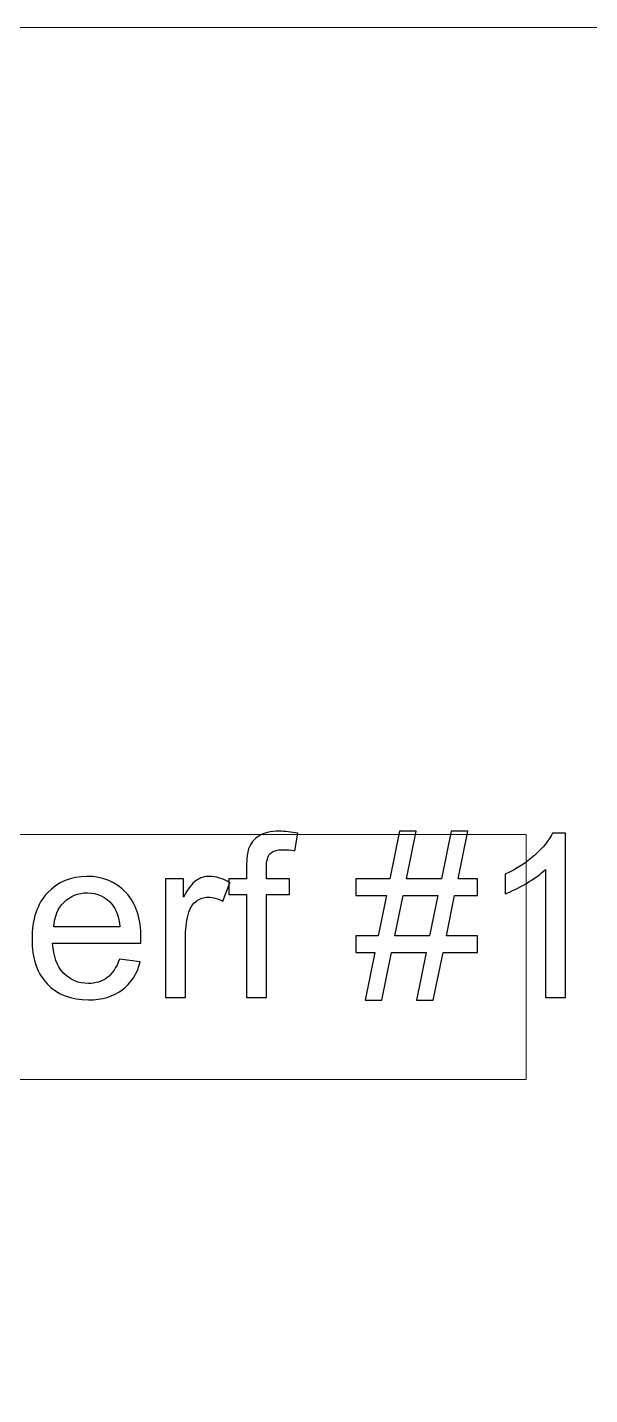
# Model space of a CAD drawing. Header units: centimetres. Extents: x -29.7 to 21.6, y -14.4 to 13.7.
# Drawn here: x -13.052 to -11.621, y 10.215 to 13.695 of the extents above; entities that cross this region are included whole.
import ezdxf

# ---------------------------------------------------------------- set-up
doc = ezdxf.new("R2010")
doc.units = ezdxf.units.CM
doc.header["$MEASUREMENT"] = 0
doc.layers.add('Layer 1', color=7, linetype='Continuous')

msp = doc.modelspace()

# ---------------------------------------------------------------- linework, layer by layer
at = {"layer": 'Layer 1', "color": 1, "lineweight": 9}
for points, knots in [([(-19.25462, 9.70732), (-19.25462, 9.70732), (-19.25462, 13.6953), (-19.25462, 13.6953), (-19.25462, 13.6953), (-19.25462, 13.6953), (-9.28467, 13.6953), (-9.28467, 13.6953), (-9.28467, 13.6953), (-9.28467, 13.6953), (-9.28467, 9.70732), (-9.28467, 9.70732)], [0, 0, 0, 0, 0.25, 0.25, 0.25, 0.25, 0.5, 0.5, 0.5, 0.5, 1, 1, 1, 1]), ([(-11.78289, 11.01684), (-11.78289, 11.01684), (-16.25853, 11.01684), (-16.25853, 11.01684), (-16.25853, 11.01684), (-16.25853, 11.01684), (-16.25853, 11.64086), (-16.25853, 11.64086), (-16.25853, 11.64086), (-16.25853, 11.64086), (-11.78289, 11.64086), (-11.78289, 11.64086), (-11.78289, 11.64086), (-11.78289, 11.64086), (-11.78289, 11.01684), (-11.78289, 11.01684)], [0, 0, 0, 0, 0.2, 0.2, 0.2, 0.2, 0.4, 0.4, 0.4, 0.4, 0.6, 0.6, 0.6, 0.6, 1, 1, 1, 1]), ([(-11.78289, 11.01684), (-11.78289, 11.01684), (-16.25853, 11.01684), (-16.25853, 11.01684), (-16.25853, 11.01684), (-16.25853, 11.01684), (-16.25853, 11.64086), (-16.25853, 11.64086), (-16.25853, 11.64086), (-16.25853, 11.64086), (-11.78289, 11.64086), (-11.78289, 11.64086), (-11.78289, 11.64086), (-11.78289, 11.64086), (-11.78289, 11.01684), (-11.78289, 11.01684)], [0, 0, 0, 0, 0.2, 0.2, 0.2, 0.2, 0.4, 0.4, 0.4, 0.4, 0.6, 0.6, 0.6, 0.6, 1, 1, 1, 1]), ([(-12.49425, 11.22593), (-12.49425, 11.22593), (-12.49425, 11.48802), (-12.49425, 11.48802), (-12.49425, 11.48802), (-12.49425, 11.48802), (-12.53958, 11.48802), (-12.53958, 11.48802), (-12.53958, 11.48802), (-12.53958, 11.48802), (-12.53958, 11.52753), (-12.53958, 11.52753), (-12.53958, 11.52753), (-12.53958, 11.52753), (-12.49425, 11.52753), (-12.49425, 11.52753), (-12.49425, 11.52753), (-12.49425, 11.52753), (-12.49425, 11.55949), (-12.49425, 11.55949), (-12.49425, 11.55949), (-12.49425, 11.57974), (-12.49251, 11.59475), (-12.48893, 11.60453), (-12.48893, 11.60453), (-12.48399, 11.6177), (-12.47546, 11.62845), (-12.46307, 11.63668), (-12.46307, 11.63668), (-12.45077, 11.64492), (-12.43343, 11.64899), (-12.41115, 11.64899), (-12.41115, 11.64899), (-12.39672, 11.64899), (-12.38084, 11.64724), (-12.3634, 11.64385), (-12.3634, 11.64385), (-12.3634, 11.64385), (-12.37106, 11.59911), (-12.37106, 11.59911), (-12.37106, 11.59911), (-12.38171, 11.60095), (-12.39168, 11.60191), (-12.40118, 11.60191), (-12.40118, 11.60191), (-12.41667, 11.60191), (-12.42762, 11.59862), (-12.43411, 11.59204), (-12.43411, 11.59204), (-12.4405, 11.58545), (-12.4437, 11.57315), (-12.4437, 11.55513), (-12.4437, 11.55513), (-12.4437, 11.55513), (-12.4437, 11.52753), (-12.4437, 11.52753), (-12.4437, 11.52753), (-12.4437, 11.52753), (-12.385, 11.52753), (-12.385, 11.52753), (-12.385, 11.52753), (-12.385, 11.52753), (-12.385, 11.48802), (-12.385, 11.48802), (-12.385, 11.48802), (-12.385, 11.48802), (-12.44311, 11.48802), (-12.44311, 11.48802), (-12.44311, 11.48802), (-12.44311, 11.48802), (-12.44311, 11.22593), (-12.44311, 11.22593), (-12.44311, 11.22593), (-12.44311, 11.22593), (-12.49425, 11.22593), (-12.49425, 11.22593)], [0, 0, 0, 0, 0.05, 0.05, 0.05, 0.05, 0.1, 0.1, 0.1, 0.1, 0.15, 0.15, 0.15, 0.15, 0.2, 0.2, 0.2, 0.2, 0.25, 0.25, 0.25, 0.25, 0.3, 0.3, 0.3, 0.3, 0.35, 0.35, 0.35, 0.35, 0.4, 0.4, 0.4, 0.4, 0.45, 0.45, 0.45, 0.45, 0.5, 0.5, 0.5, 0.5, 0.55, 0.55, 0.55, 0.55, 0.6, 0.6, 0.6, 0.6, 0.65, 0.65, 0.65, 0.65, 0.7, 0.7, 0.7, 0.7, 0.75, 0.75, 0.75, 0.75, 0.8, 0.8, 0.8, 0.8, 0.85, 0.85, 0.85, 0.85, 0.9, 0.9, 0.9, 0.9, 1, 1, 1, 1]), ([(-12.19285, 11.21896), (-12.19285, 11.21896), (-12.16816, 11.33983), (-12.16816, 11.33983), (-12.16816, 11.33983), (-12.16816, 11.33983), (-12.2161, 11.33983), (-12.2161, 11.33983), (-12.2161, 11.33983), (-12.2161, 11.33983), (-12.2161, 11.38225), (-12.2161, 11.38225), (-12.2161, 11.38225), (-12.2161, 11.38225), (-12.15954, 11.38225), (-12.15954, 11.38225), (-12.15954, 11.38225), (-12.15954, 11.38225), (-12.13852, 11.48511), (-12.13852, 11.48511), (-12.13852, 11.48511), (-12.13852, 11.48511), (-12.2161, 11.48511), (-12.2161, 11.48511), (-12.2161, 11.48511), (-12.2161, 11.48511), (-12.2161, 11.52753), (-12.2161, 11.52753), (-12.2161, 11.52753), (-12.2161, 11.52753), (-12.1299, 11.52753), (-12.1299, 11.52753), (-12.1299, 11.52753), (-12.1299, 11.52753), (-12.1051, 11.64899), (-12.1051, 11.64899), (-12.1051, 11.64899), (-12.1051, 11.64899), (-12.06249, 11.64899), (-12.06249, 11.64899), (-12.06249, 11.64899), (-12.06249, 11.64899), (-12.08728, 11.52753), (-12.08728, 11.52753), (-12.08728, 11.52753), (-12.08728, 11.52753), (-11.99866, 11.52753), (-11.99866, 11.52753), (-11.99866, 11.52753), (-11.99866, 11.52753), (-11.97387, 11.64899), (-11.97387, 11.64899), (-11.97387, 11.64899), (-11.97387, 11.64899), (-11.93135, 11.64899), (-11.93135, 11.64899), (-11.93135, 11.64899), (-11.93135, 11.64899), (-11.95614, 11.52753), (-11.95614, 11.52753), (-11.95614, 11.52753), (-11.95614, 11.52753), (-11.90694, 11.52753), (-11.90694, 11.52753), (-11.90694, 11.52753), (-11.90694, 11.52753), (-11.90694, 11.48511), (-11.90694, 11.48511), (-11.90694, 11.48511), (-11.90694, 11.48511), (-11.96476, 11.48511), (-11.96476, 11.48511), (-11.96476, 11.48511), (-11.96476, 11.48511), (-11.98578, 11.38225), (-11.98578, 11.38225), (-11.98578, 11.38225), (-11.98578, 11.38225), (-11.90694, 11.38225), (-11.90694, 11.38225), (-11.90694, 11.38225), (-11.90694, 11.38225), (-11.90694, 11.33983), (-11.90694, 11.33983), (-11.90694, 11.33983), (-11.90694, 11.33983), (-11.9944, 11.33983), (-11.9944, 11.33983), (-11.9944, 11.33983), (-11.9944, 11.33983), (-12.0191, 11.21896), (-12.0191, 11.21896), (-12.0191, 11.21896), (-12.0191, 11.21896), (-12.06171, 11.21896), (-12.06171, 11.21896), (-12.06171, 11.21896), (-12.06171, 11.21896), (-12.03702, 11.33983), (-12.03702, 11.33983), (-12.03702, 11.33983), (-12.03702, 11.33983), (-12.12564, 11.33983), (-12.12564, 11.33983), (-12.12564, 11.33983), (-12.12564, 11.33983), (-12.15034, 11.21896), (-12.15034, 11.21896), (-12.15034, 11.21896), (-12.15034, 11.21896), (-12.19285, 11.21896), (-12.19285, 11.21896)], [0, 0, 0, 0, 0.0344828, 0.0344828, 0.0344828, 0.0344828, 0.0689655, 0.0689655, 0.0689655, 0.0689655, 0.1034483, 0.1034483, 0.1034483, 0.1034483, 0.137931, 0.137931, 0.137931, 0.137931, 0.1724138, 0.1724138, 0.1724138, 0.1724138, 0.2068966, 0.2068966, 0.2068966, 0.2068966, 0.2413793, 0.2413793, 0.2413793, 0.2413793, 0.2758621, 0.2758621, 0.2758621, 0.2758621, 0.3103448, 0.3103448, 0.3103448, 0.3103448, 0.3448276, 0.3448276, 0.3448276, 0.3448276, 0.3793103, 0.3793103, 0.3793103, 0.3793103, 0.4137931, 0.4137931, 0.4137931, 0.4137931, 0.4482759, 0.4482759, 0.4482759, 0.4482759, 0.4827586, 0.4827586, 0.4827586, 0.4827586, 0.5172414, 0.5172414, 0.5172414, 0.5172414, 0.5517241, 0.5517241, 0.5517241, 0.5517241, 0.5862069, 0.5862069, 0.5862069, 0.5862069, 0.6206897, 0.6206897, 0.6206897, 0.6206897, 0.6551724, 0.6551724, 0.6551724, 0.6551724, 0.6896552, 0.6896552, 0.6896552, 0.6896552, 0.7241379, 0.7241379, 0.7241379, 0.7241379, 0.7586207, 0.7586207, 0.7586207, 0.7586207, 0.7931034, 0.7931034, 0.7931034, 0.7931034, 0.8275862, 0.8275862, 0.8275862, 0.8275862, 0.862069, 0.862069, 0.862069, 0.862069, 0.8965517, 0.8965517, 0.8965517, 0.8965517, 0.9310345, 0.9310345, 0.9310345, 0.9310345, 1, 1, 1, 1]), ([(-11.68253, 11.22593), (-11.68253, 11.22593), (-11.73367, 11.22593), (-11.73367, 11.22593), (-11.73367, 11.22593), (-11.73367, 11.22593), (-11.73367, 11.55155), (-11.73367, 11.55155), (-11.73367, 11.55155), (-11.74597, 11.53973), (-11.76215, 11.52802), (-11.7821, 11.5163), (-11.7821, 11.5163), (-11.80205, 11.50458), (-11.82007, 11.49576), (-11.83595, 11.48995), (-11.83595, 11.48995), (-11.83595, 11.48995), (-11.83595, 11.53935), (-11.83595, 11.53935), (-11.83595, 11.53935), (-11.80738, 11.55271), (-11.78239, 11.56898), (-11.76098, 11.58816), (-11.76098, 11.58816), (-11.73958, 11.60724), (-11.72437, 11.62574), (-11.71546, 11.64376), (-11.71546, 11.64376), (-11.71546, 11.64376), (-11.68253, 11.64376), (-11.68253, 11.64376), (-11.68253, 11.64376), (-11.68253, 11.64376), (-11.68253, 11.22593), (-11.68253, 11.22593)], [0, 0, 0, 0, 0.1, 0.1, 0.1, 0.1, 0.2, 0.2, 0.2, 0.2, 0.3, 0.3, 0.3, 0.3, 0.4, 0.4, 0.4, 0.4, 0.5, 0.5, 0.5, 0.5, 0.6, 0.6, 0.6, 0.6, 0.7, 0.7, 0.7, 0.7, 0.8, 0.8, 0.8, 0.8, 1, 1, 1, 1]), ([(-12.81745, 11.32356), (-12.81745, 11.32356), (-12.76457, 11.31658), (-12.76457, 11.31658), (-12.76457, 11.31658), (-12.7728, 11.28588), (-12.7882, 11.26196), (-12.81067, 11.24501), (-12.81067, 11.24501), (-12.83314, 11.22806), (-12.86181, 11.21954), (-12.89677, 11.21954), (-12.89677, 11.21954), (-12.94074, 11.21954), (-12.97561, 11.2331), (-13.00137, 11.26022), (-13.00137, 11.26022), (-13.02714, 11.28724), (-13.04002, 11.3253), (-13.04002, 11.37421), (-13.04002, 11.37421), (-13.04002, 11.42477), (-13.02704, 11.46409), (-13.00099, 11.49199), (-13.00099, 11.49199), (-12.97493, 11.51998), (-12.94113, 11.53392), (-12.89958, 11.53392), (-12.89958, 11.53392), (-12.85939, 11.53392), (-12.82655, 11.52027), (-12.80108, 11.49286), (-12.80108, 11.49286), (-12.77561, 11.46545), (-12.76282, 11.4269), (-12.76282, 11.37721), (-12.76282, 11.37721), (-12.76282, 11.37421), (-12.76292, 11.36966), (-12.76311, 11.36366), (-12.76311, 11.36366), (-12.76311, 11.36366), (-12.98772, 11.36366), (-12.98772, 11.36366), (-12.98772, 11.36366), (-12.98578, 11.33063), (-12.97648, 11.30525), (-12.95963, 11.28772), (-12.95963, 11.28772), (-12.94287, 11.27019), (-12.92186, 11.26138), (-12.89677, 11.26138), (-12.89677, 11.26138), (-12.87808, 11.26138), (-12.8621, 11.26632), (-12.84893, 11.2762), (-12.84893, 11.2762), (-12.83566, 11.28608), (-12.8252, 11.30186), (-12.81745, 11.32356)], [0, 0, 0, 0, 0.0625, 0.0625, 0.0625, 0.0625, 0.125, 0.125, 0.125, 0.125, 0.1875, 0.1875, 0.1875, 0.1875, 0.25, 0.25, 0.25, 0.25, 0.3125, 0.3125, 0.3125, 0.3125, 0.375, 0.375, 0.375, 0.375, 0.4375, 0.4375, 0.4375, 0.4375, 0.5, 0.5, 0.5, 0.5, 0.5625, 0.5625, 0.5625, 0.5625, 0.625, 0.625, 0.625, 0.625, 0.6875, 0.6875, 0.6875, 0.6875, 0.75, 0.75, 0.75, 0.75, 0.8125, 0.8125, 0.8125, 0.8125, 0.875, 0.875, 0.875, 0.875, 1, 1, 1, 1]), ([(-12.70055, 11.22593), (-12.70055, 11.22593), (-12.70055, 11.52753), (-12.70055, 11.52753), (-12.70055, 11.52753), (-12.70055, 11.52753), (-12.65464, 11.52753), (-12.65464, 11.52753), (-12.65464, 11.52753), (-12.65464, 11.52753), (-12.65464, 11.48133), (-12.65464, 11.48133), (-12.65464, 11.48133), (-12.64292, 11.50274), (-12.63207, 11.51688), (-12.6221, 11.52366), (-12.6221, 11.52366), (-12.61212, 11.53053), (-12.60118, 11.53392), (-12.58926, 11.53392), (-12.58926, 11.53392), (-12.57202, 11.53392), (-12.55449, 11.5285), (-12.53667, 11.51775), (-12.53667, 11.51775), (-12.53667, 11.51775), (-12.55488, 11.47058), (-12.55488, 11.47058), (-12.55488, 11.47058), (-12.56728, 11.47755), (-12.57967, 11.48104), (-12.59207, 11.48104), (-12.59207, 11.48104), (-12.60321, 11.48104), (-12.61319, 11.47765), (-12.622, 11.47097), (-12.622, 11.47097), (-12.63081, 11.46429), (-12.63711, 11.45499), (-12.64089, 11.44308), (-12.64089, 11.44308), (-12.6466, 11.42496), (-12.64941, 11.40511), (-12.64941, 11.38351), (-12.64941, 11.38351), (-12.64941, 11.38351), (-12.64941, 11.22593), (-12.64941, 11.22593), (-12.64941, 11.22593), (-12.64941, 11.22593), (-12.70055, 11.22593), (-12.70055, 11.22593)], [0, 0, 0, 0, 0.0714286, 0.0714286, 0.0714286, 0.0714286, 0.1428571, 0.1428571, 0.1428571, 0.1428571, 0.2142857, 0.2142857, 0.2142857, 0.2142857, 0.2857143, 0.2857143, 0.2857143, 0.2857143, 0.3571429, 0.3571429, 0.3571429, 0.3571429, 0.4285714, 0.4285714, 0.4285714, 0.4285714, 0.5, 0.5, 0.5, 0.5, 0.5714286, 0.5714286, 0.5714286, 0.5714286, 0.6428571, 0.6428571, 0.6428571, 0.6428571, 0.7142857, 0.7142857, 0.7142857, 0.7142857, 0.7857143, 0.7857143, 0.7857143, 0.7857143, 0.8571429, 0.8571429, 0.8571429, 0.8571429, 1, 1, 1, 1]), ([(-12.98481, 11.4055), (-12.98481, 11.4055), (-12.81687, 11.4055), (-12.81687, 11.4055), (-12.81687, 11.4055), (-12.8191, 11.43087), (-12.82559, 11.44985), (-12.83614, 11.46254), (-12.83614, 11.46254), (-12.85232, 11.4822), (-12.87343, 11.49208), (-12.89929, 11.49208), (-12.89929, 11.49208), (-12.92273, 11.49208), (-12.94239, 11.48424), (-12.95837, 11.46855), (-12.95837, 11.46855), (-12.97426, 11.45286), (-12.98307, 11.43184), (-12.98481, 11.4055)], [0, 0, 0, 0, 0.1666667, 0.1666667, 0.1666667, 0.1666667, 0.3333333, 0.3333333, 0.3333333, 0.3333333, 0.5, 0.5, 0.5, 0.5, 0.6666667, 0.6666667, 0.6666667, 0.6666667, 1, 1, 1, 1]), ([(-12.11702, 11.38225), (-12.11702, 11.38225), (-12.0284, 11.38225), (-12.0284, 11.38225), (-12.0284, 11.38225), (-12.0284, 11.38225), (-12.00738, 11.48511), (-12.00738, 11.48511), (-12.00738, 11.48511), (-12.00738, 11.48511), (-12.096, 11.48511), (-12.096, 11.48511), (-12.096, 11.48511), (-12.096, 11.48511), (-12.11702, 11.38225), (-12.11702, 11.38225)], [0, 0, 0, 0, 0.2, 0.2, 0.2, 0.2, 0.4, 0.4, 0.4, 0.4, 0.6, 0.6, 0.6, 0.6, 1, 1, 1, 1])]:
    msp.add_open_spline(points, degree=3, knots=knots, dxfattribs=at)
at = {"layer": 'Layer 1', "color": 250}
for points, knots in [([(-12.49425, 11.22593), (-12.49425, 11.22593), (-12.49425, 11.48802), (-12.49425, 11.48802), (-12.49425, 11.48802), (-12.49425, 11.48802), (-12.53958, 11.48802), (-12.53958, 11.48802), (-12.53958, 11.48802), (-12.53958, 11.48802), (-12.53958, 11.52753), (-12.53958, 11.52753), (-12.53958, 11.52753), (-12.53958, 11.52753), (-12.49425, 11.52753), (-12.49425, 11.52753), (-12.49425, 11.52753), (-12.49425, 11.52753), (-12.49425, 11.55949), (-12.49425, 11.55949), (-12.49425, 11.55949), (-12.49425, 11.57974), (-12.49251, 11.59475), (-12.48893, 11.60453), (-12.48893, 11.60453), (-12.48399, 11.6177), (-12.47546, 11.62845), (-12.46307, 11.63668), (-12.46307, 11.63668), (-12.45077, 11.64492), (-12.43343, 11.64899), (-12.41115, 11.64899), (-12.41115, 11.64899), (-12.39672, 11.64899), (-12.38084, 11.64724), (-12.3634, 11.64385), (-12.3634, 11.64385), (-12.3634, 11.64385), (-12.37106, 11.59911), (-12.37106, 11.59911), (-12.37106, 11.59911), (-12.38171, 11.60095), (-12.39168, 11.60191), (-12.40118, 11.60191), (-12.40118, 11.60191), (-12.41667, 11.60191), (-12.42762, 11.59862), (-12.43411, 11.59204), (-12.43411, 11.59204), (-12.4405, 11.58545), (-12.4437, 11.57315), (-12.4437, 11.55513), (-12.4437, 11.55513), (-12.4437, 11.55513), (-12.4437, 11.52753), (-12.4437, 11.52753), (-12.4437, 11.52753), (-12.4437, 11.52753), (-12.385, 11.52753), (-12.385, 11.52753), (-12.385, 11.52753), (-12.385, 11.52753), (-12.385, 11.48802), (-12.385, 11.48802), (-12.385, 11.48802), (-12.385, 11.48802), (-12.44311, 11.48802), (-12.44311, 11.48802), (-12.44311, 11.48802), (-12.44311, 11.48802), (-12.44311, 11.22593), (-12.44311, 11.22593), (-12.44311, 11.22593), (-12.44311, 11.22593), (-12.49425, 11.22593), (-12.49425, 11.22593)], [0, 0, 0, 0, 0.05, 0.05, 0.05, 0.05, 0.1, 0.1, 0.1, 0.1, 0.15, 0.15, 0.15, 0.15, 0.2, 0.2, 0.2, 0.2, 0.25, 0.25, 0.25, 0.25, 0.3, 0.3, 0.3, 0.3, 0.35, 0.35, 0.35, 0.35, 0.4, 0.4, 0.4, 0.4, 0.45, 0.45, 0.45, 0.45, 0.5, 0.5, 0.5, 0.5, 0.55, 0.55, 0.55, 0.55, 0.6, 0.6, 0.6, 0.6, 0.65, 0.65, 0.65, 0.65, 0.7, 0.7, 0.7, 0.7, 0.75, 0.75, 0.75, 0.75, 0.8, 0.8, 0.8, 0.8, 0.85, 0.85, 0.85, 0.85, 0.9, 0.9, 0.9, 0.9, 1, 1, 1, 1]), ([(-12.19285, 11.21896), (-12.19285, 11.21896), (-12.16816, 11.33983), (-12.16816, 11.33983), (-12.16816, 11.33983), (-12.16816, 11.33983), (-12.2161, 11.33983), (-12.2161, 11.33983), (-12.2161, 11.33983), (-12.2161, 11.33983), (-12.2161, 11.38225), (-12.2161, 11.38225), (-12.2161, 11.38225), (-12.2161, 11.38225), (-12.15954, 11.38225), (-12.15954, 11.38225), (-12.15954, 11.38225), (-12.15954, 11.38225), (-12.13852, 11.48511), (-12.13852, 11.48511), (-12.13852, 11.48511), (-12.13852, 11.48511), (-12.2161, 11.48511), (-12.2161, 11.48511), (-12.2161, 11.48511), (-12.2161, 11.48511), (-12.2161, 11.52753), (-12.2161, 11.52753), (-12.2161, 11.52753), (-12.2161, 11.52753), (-12.1299, 11.52753), (-12.1299, 11.52753), (-12.1299, 11.52753), (-12.1299, 11.52753), (-12.1051, 11.64899), (-12.1051, 11.64899), (-12.1051, 11.64899), (-12.1051, 11.64899), (-12.06249, 11.64899), (-12.06249, 11.64899), (-12.06249, 11.64899), (-12.06249, 11.64899), (-12.08728, 11.52753), (-12.08728, 11.52753), (-12.08728, 11.52753), (-12.08728, 11.52753), (-11.99866, 11.52753), (-11.99866, 11.52753), (-11.99866, 11.52753), (-11.99866, 11.52753), (-11.97387, 11.64899), (-11.97387, 11.64899), (-11.97387, 11.64899), (-11.97387, 11.64899), (-11.93135, 11.64899), (-11.93135, 11.64899), (-11.93135, 11.64899), (-11.93135, 11.64899), (-11.95614, 11.52753), (-11.95614, 11.52753), (-11.95614, 11.52753), (-11.95614, 11.52753), (-11.90694, 11.52753), (-11.90694, 11.52753), (-11.90694, 11.52753), (-11.90694, 11.52753), (-11.90694, 11.48511), (-11.90694, 11.48511), (-11.90694, 11.48511), (-11.90694, 11.48511), (-11.96476, 11.48511), (-11.96476, 11.48511), (-11.96476, 11.48511), (-11.96476, 11.48511), (-11.98578, 11.38225), (-11.98578, 11.38225), (-11.98578, 11.38225), (-11.98578, 11.38225), (-11.90694, 11.38225), (-11.90694, 11.38225), (-11.90694, 11.38225), (-11.90694, 11.38225), (-11.90694, 11.33983), (-11.90694, 11.33983), (-11.90694, 11.33983), (-11.90694, 11.33983), (-11.9944, 11.33983), (-11.9944, 11.33983), (-11.9944, 11.33983), (-11.9944, 11.33983), (-12.0191, 11.21896), (-12.0191, 11.21896), (-12.0191, 11.21896), (-12.0191, 11.21896), (-12.06171, 11.21896), (-12.06171, 11.21896), (-12.06171, 11.21896), (-12.06171, 11.21896), (-12.03702, 11.33983), (-12.03702, 11.33983), (-12.03702, 11.33983), (-12.03702, 11.33983), (-12.12564, 11.33983), (-12.12564, 11.33983), (-12.12564, 11.33983), (-12.12564, 11.33983), (-12.15034, 11.21896), (-12.15034, 11.21896), (-12.15034, 11.21896), (-12.15034, 11.21896), (-12.19285, 11.21896), (-12.19285, 11.21896)], [0, 0, 0, 0, 0.0344828, 0.0344828, 0.0344828, 0.0344828, 0.0689655, 0.0689655, 0.0689655, 0.0689655, 0.1034483, 0.1034483, 0.1034483, 0.1034483, 0.137931, 0.137931, 0.137931, 0.137931, 0.1724138, 0.1724138, 0.1724138, 0.1724138, 0.2068966, 0.2068966, 0.2068966, 0.2068966, 0.2413793, 0.2413793, 0.2413793, 0.2413793, 0.2758621, 0.2758621, 0.2758621, 0.2758621, 0.3103448, 0.3103448, 0.3103448, 0.3103448, 0.3448276, 0.3448276, 0.3448276, 0.3448276, 0.3793103, 0.3793103, 0.3793103, 0.3793103, 0.4137931, 0.4137931, 0.4137931, 0.4137931, 0.4482759, 0.4482759, 0.4482759, 0.4482759, 0.4827586, 0.4827586, 0.4827586, 0.4827586, 0.5172414, 0.5172414, 0.5172414, 0.5172414, 0.5517241, 0.5517241, 0.5517241, 0.5517241, 0.5862069, 0.5862069, 0.5862069, 0.5862069, 0.6206897, 0.6206897, 0.6206897, 0.6206897, 0.6551724, 0.6551724, 0.6551724, 0.6551724, 0.6896552, 0.6896552, 0.6896552, 0.6896552, 0.7241379, 0.7241379, 0.7241379, 0.7241379, 0.7586207, 0.7586207, 0.7586207, 0.7586207, 0.7931034, 0.7931034, 0.7931034, 0.7931034, 0.8275862, 0.8275862, 0.8275862, 0.8275862, 0.862069, 0.862069, 0.862069, 0.862069, 0.8965517, 0.8965517, 0.8965517, 0.8965517, 0.9310345, 0.9310345, 0.9310345, 0.9310345, 1, 1, 1, 1]), ([(-11.68253, 11.22593), (-11.68253, 11.22593), (-11.73367, 11.22593), (-11.73367, 11.22593), (-11.73367, 11.22593), (-11.73367, 11.22593), (-11.73367, 11.55155), (-11.73367, 11.55155), (-11.73367, 11.55155), (-11.74597, 11.53973), (-11.76215, 11.52802), (-11.7821, 11.5163), (-11.7821, 11.5163), (-11.80205, 11.50458), (-11.82007, 11.49576), (-11.83595, 11.48995), (-11.83595, 11.48995), (-11.83595, 11.48995), (-11.83595, 11.53935), (-11.83595, 11.53935), (-11.83595, 11.53935), (-11.80738, 11.55271), (-11.78239, 11.56898), (-11.76098, 11.58816), (-11.76098, 11.58816), (-11.73958, 11.60724), (-11.72437, 11.62574), (-11.71546, 11.64376), (-11.71546, 11.64376), (-11.71546, 11.64376), (-11.68253, 11.64376), (-11.68253, 11.64376), (-11.68253, 11.64376), (-11.68253, 11.64376), (-11.68253, 11.22593), (-11.68253, 11.22593)], [0, 0, 0, 0, 0.1, 0.1, 0.1, 0.1, 0.2, 0.2, 0.2, 0.2, 0.3, 0.3, 0.3, 0.3, 0.4, 0.4, 0.4, 0.4, 0.5, 0.5, 0.5, 0.5, 0.6, 0.6, 0.6, 0.6, 0.7, 0.7, 0.7, 0.7, 0.8, 0.8, 0.8, 0.8, 1, 1, 1, 1]), ([(-12.81745, 11.32356), (-12.81745, 11.32356), (-12.76457, 11.31658), (-12.76457, 11.31658), (-12.76457, 11.31658), (-12.7728, 11.28588), (-12.7882, 11.26196), (-12.81067, 11.24501), (-12.81067, 11.24501), (-12.83314, 11.22806), (-12.86181, 11.21954), (-12.89677, 11.21954), (-12.89677, 11.21954), (-12.94074, 11.21954), (-12.97561, 11.2331), (-13.00137, 11.26022), (-13.00137, 11.26022), (-13.02714, 11.28724), (-13.04002, 11.3253), (-13.04002, 11.37421), (-13.04002, 11.37421), (-13.04002, 11.42477), (-13.02704, 11.46409), (-13.00099, 11.49199), (-13.00099, 11.49199), (-12.97493, 11.51998), (-12.94113, 11.53392), (-12.89958, 11.53392), (-12.89958, 11.53392), (-12.85939, 11.53392), (-12.82655, 11.52027), (-12.80108, 11.49286), (-12.80108, 11.49286), (-12.77561, 11.46545), (-12.76282, 11.4269), (-12.76282, 11.37721), (-12.76282, 11.37721), (-12.76282, 11.37421), (-12.76292, 11.36966), (-12.76311, 11.36366), (-12.76311, 11.36366), (-12.76311, 11.36366), (-12.98772, 11.36366), (-12.98772, 11.36366), (-12.98772, 11.36366), (-12.98578, 11.33063), (-12.97648, 11.30525), (-12.95963, 11.28772), (-12.95963, 11.28772), (-12.94287, 11.27019), (-12.92186, 11.26138), (-12.89677, 11.26138), (-12.89677, 11.26138), (-12.87808, 11.26138), (-12.8621, 11.26632), (-12.84893, 11.2762), (-12.84893, 11.2762), (-12.83566, 11.28608), (-12.8252, 11.30186), (-12.81745, 11.32356)], [0, 0, 0, 0, 0.0625, 0.0625, 0.0625, 0.0625, 0.125, 0.125, 0.125, 0.125, 0.1875, 0.1875, 0.1875, 0.1875, 0.25, 0.25, 0.25, 0.25, 0.3125, 0.3125, 0.3125, 0.3125, 0.375, 0.375, 0.375, 0.375, 0.4375, 0.4375, 0.4375, 0.4375, 0.5, 0.5, 0.5, 0.5, 0.5625, 0.5625, 0.5625, 0.5625, 0.625, 0.625, 0.625, 0.625, 0.6875, 0.6875, 0.6875, 0.6875, 0.75, 0.75, 0.75, 0.75, 0.8125, 0.8125, 0.8125, 0.8125, 0.875, 0.875, 0.875, 0.875, 1, 1, 1, 1]), ([(-12.70055, 11.22593), (-12.70055, 11.22593), (-12.70055, 11.52753), (-12.70055, 11.52753), (-12.70055, 11.52753), (-12.70055, 11.52753), (-12.65464, 11.52753), (-12.65464, 11.52753), (-12.65464, 11.52753), (-12.65464, 11.52753), (-12.65464, 11.48133), (-12.65464, 11.48133), (-12.65464, 11.48133), (-12.64292, 11.50274), (-12.63207, 11.51688), (-12.6221, 11.52366), (-12.6221, 11.52366), (-12.61212, 11.53053), (-12.60118, 11.53392), (-12.58926, 11.53392), (-12.58926, 11.53392), (-12.57202, 11.53392), (-12.55449, 11.5285), (-12.53667, 11.51775), (-12.53667, 11.51775), (-12.53667, 11.51775), (-12.55488, 11.47058), (-12.55488, 11.47058), (-12.55488, 11.47058), (-12.56728, 11.47755), (-12.57967, 11.48104), (-12.59207, 11.48104), (-12.59207, 11.48104), (-12.60321, 11.48104), (-12.61319, 11.47765), (-12.622, 11.47097), (-12.622, 11.47097), (-12.63081, 11.46429), (-12.63711, 11.45499), (-12.64089, 11.44308), (-12.64089, 11.44308), (-12.6466, 11.42496), (-12.64941, 11.40511), (-12.64941, 11.38351), (-12.64941, 11.38351), (-12.64941, 11.38351), (-12.64941, 11.22593), (-12.64941, 11.22593), (-12.64941, 11.22593), (-12.64941, 11.22593), (-12.70055, 11.22593), (-12.70055, 11.22593)], [0, 0, 0, 0, 0.0714286, 0.0714286, 0.0714286, 0.0714286, 0.1428571, 0.1428571, 0.1428571, 0.1428571, 0.2142857, 0.2142857, 0.2142857, 0.2142857, 0.2857143, 0.2857143, 0.2857143, 0.2857143, 0.3571429, 0.3571429, 0.3571429, 0.3571429, 0.4285714, 0.4285714, 0.4285714, 0.4285714, 0.5, 0.5, 0.5, 0.5, 0.5714286, 0.5714286, 0.5714286, 0.5714286, 0.6428571, 0.6428571, 0.6428571, 0.6428571, 0.7142857, 0.7142857, 0.7142857, 0.7142857, 0.7857143, 0.7857143, 0.7857143, 0.7857143, 0.8571429, 0.8571429, 0.8571429, 0.8571429, 1, 1, 1, 1]), ([(-12.98481, 11.4055), (-12.98481, 11.4055), (-12.81687, 11.4055), (-12.81687, 11.4055), (-12.81687, 11.4055), (-12.8191, 11.43087), (-12.82559, 11.44985), (-12.83614, 11.46254), (-12.83614, 11.46254), (-12.85232, 11.4822), (-12.87343, 11.49208), (-12.89929, 11.49208), (-12.89929, 11.49208), (-12.92273, 11.49208), (-12.94239, 11.48424), (-12.95837, 11.46855), (-12.95837, 11.46855), (-12.97426, 11.45286), (-12.98307, 11.43184), (-12.98481, 11.4055)], [0, 0, 0, 0, 0.1666667, 0.1666667, 0.1666667, 0.1666667, 0.3333333, 0.3333333, 0.3333333, 0.3333333, 0.5, 0.5, 0.5, 0.5, 0.6666667, 0.6666667, 0.6666667, 0.6666667, 1, 1, 1, 1]), ([(-12.11702, 11.38225), (-12.11702, 11.38225), (-12.0284, 11.38225), (-12.0284, 11.38225), (-12.0284, 11.38225), (-12.0284, 11.38225), (-12.00738, 11.48511), (-12.00738, 11.48511), (-12.00738, 11.48511), (-12.00738, 11.48511), (-12.096, 11.48511), (-12.096, 11.48511), (-12.096, 11.48511), (-12.096, 11.48511), (-12.11702, 11.38225), (-12.11702, 11.38225)], [0, 0, 0, 0, 0.2, 0.2, 0.2, 0.2, 0.4, 0.4, 0.4, 0.4, 0.6, 0.6, 0.6, 0.6, 1, 1, 1, 1])]:
    msp.add_open_spline(points, degree=3, knots=knots, dxfattribs=at)

doc.saveas('drawing.dxf')
